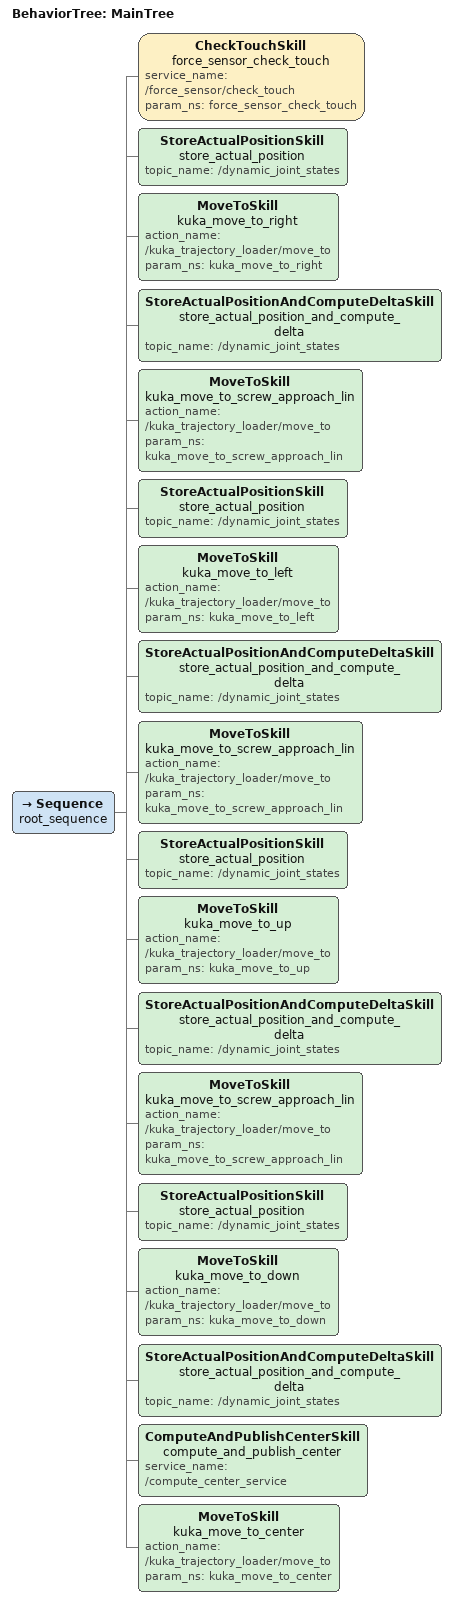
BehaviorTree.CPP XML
<root BTCPP_format="4" >
    <!-- If you want to include subtrees -->

    <!-- Main tree -->
     <BehaviorTree ID="MainTree"> <!--DO NOT CHANGE -->
        <Sequence name="root_sequence">

           <!-- If you use subtrees -->

            <CheckTouchSkill name="force_sensor_check_touch" service_name="/force_sensor/check_touch" param_ns="force_sensor_check_touch"/>

            <StoreActualPositionSkill name="store_actual_position" topic_name="/dynamic_joint_states"/>

            <MoveToSkill name="kuka_move_to_right" action_name= "/kuka_trajectory_loader/move_to" param_ns="kuka_move_to_right"/>

            <StoreActualPositionAndComputeDeltaSkill name="store_actual_position_and_compute_delta" topic_name="/dynamic_joint_states"/>

            <MoveToSkill name="kuka_move_to_screw_approach_lin" action_name= "/kuka_trajectory_loader/move_to" param_ns="kuka_move_to_screw_approach_lin"/>

            <!-- esecuzione SECONDO MOVIMENTO con calcolo DELTA -->
            <StoreActualPositionSkill name="store_actual_position" topic_name="/dynamic_joint_states"/>

            <MoveToSkill name="kuka_move_to_left" action_name= "/kuka_trajectory_loader/move_to" param_ns="kuka_move_to_left"/>

            <StoreActualPositionAndComputeDeltaSkill name="store_actual_position_and_compute_delta" topic_name="/dynamic_joint_states"/>

            <MoveToSkill name="kuka_move_to_screw_approach_lin" action_name= "/kuka_trajectory_loader/move_to" param_ns="kuka_move_to_screw_approach_lin"/>

            <!-- esecuzione TERZO MOVIMENTO con calcolo DELTA -->
            <StoreActualPositionSkill name="store_actual_position" topic_name="/dynamic_joint_states"/>

            <MoveToSkill name="kuka_move_to_up" action_name= "/kuka_trajectory_loader/move_to" param_ns="kuka_move_to_up"/>

            <StoreActualPositionAndComputeDeltaSkill name="store_actual_position_and_compute_delta" topic_name="/dynamic_joint_states"/>

            <MoveToSkill name="kuka_move_to_screw_approach_lin" action_name= "/kuka_trajectory_loader/move_to" param_ns="kuka_move_to_screw_approach_lin"/>

            <!-- esecuzione QUARTO MOVIMENTO con calcolo DELTA -->
            <StoreActualPositionSkill name="store_actual_position" topic_name="/dynamic_joint_states"/>

            <MoveToSkill name="kuka_move_to_down" action_name= "/kuka_trajectory_loader/move_to" param_ns="kuka_move_to_down"/>

            <StoreActualPositionAndComputeDeltaSkill name="store_actual_position_and_compute_delta" topic_name="/dynamic_joint_states"/>

            <!-- calcolo centro della vite -->
            <ComputeAndPublishCenterSkill name="compute_and_publish_center" service_name="/compute_center_service"/>

            <MoveToSkill name="kuka_move_to_center" action_name= "/kuka_trajectory_loader/move_to" param_ns="kuka_move_to_center"/> -->

            <!-- struttura tree finale -->
        </Sequence>
     </BehaviorTree>
 </root>
